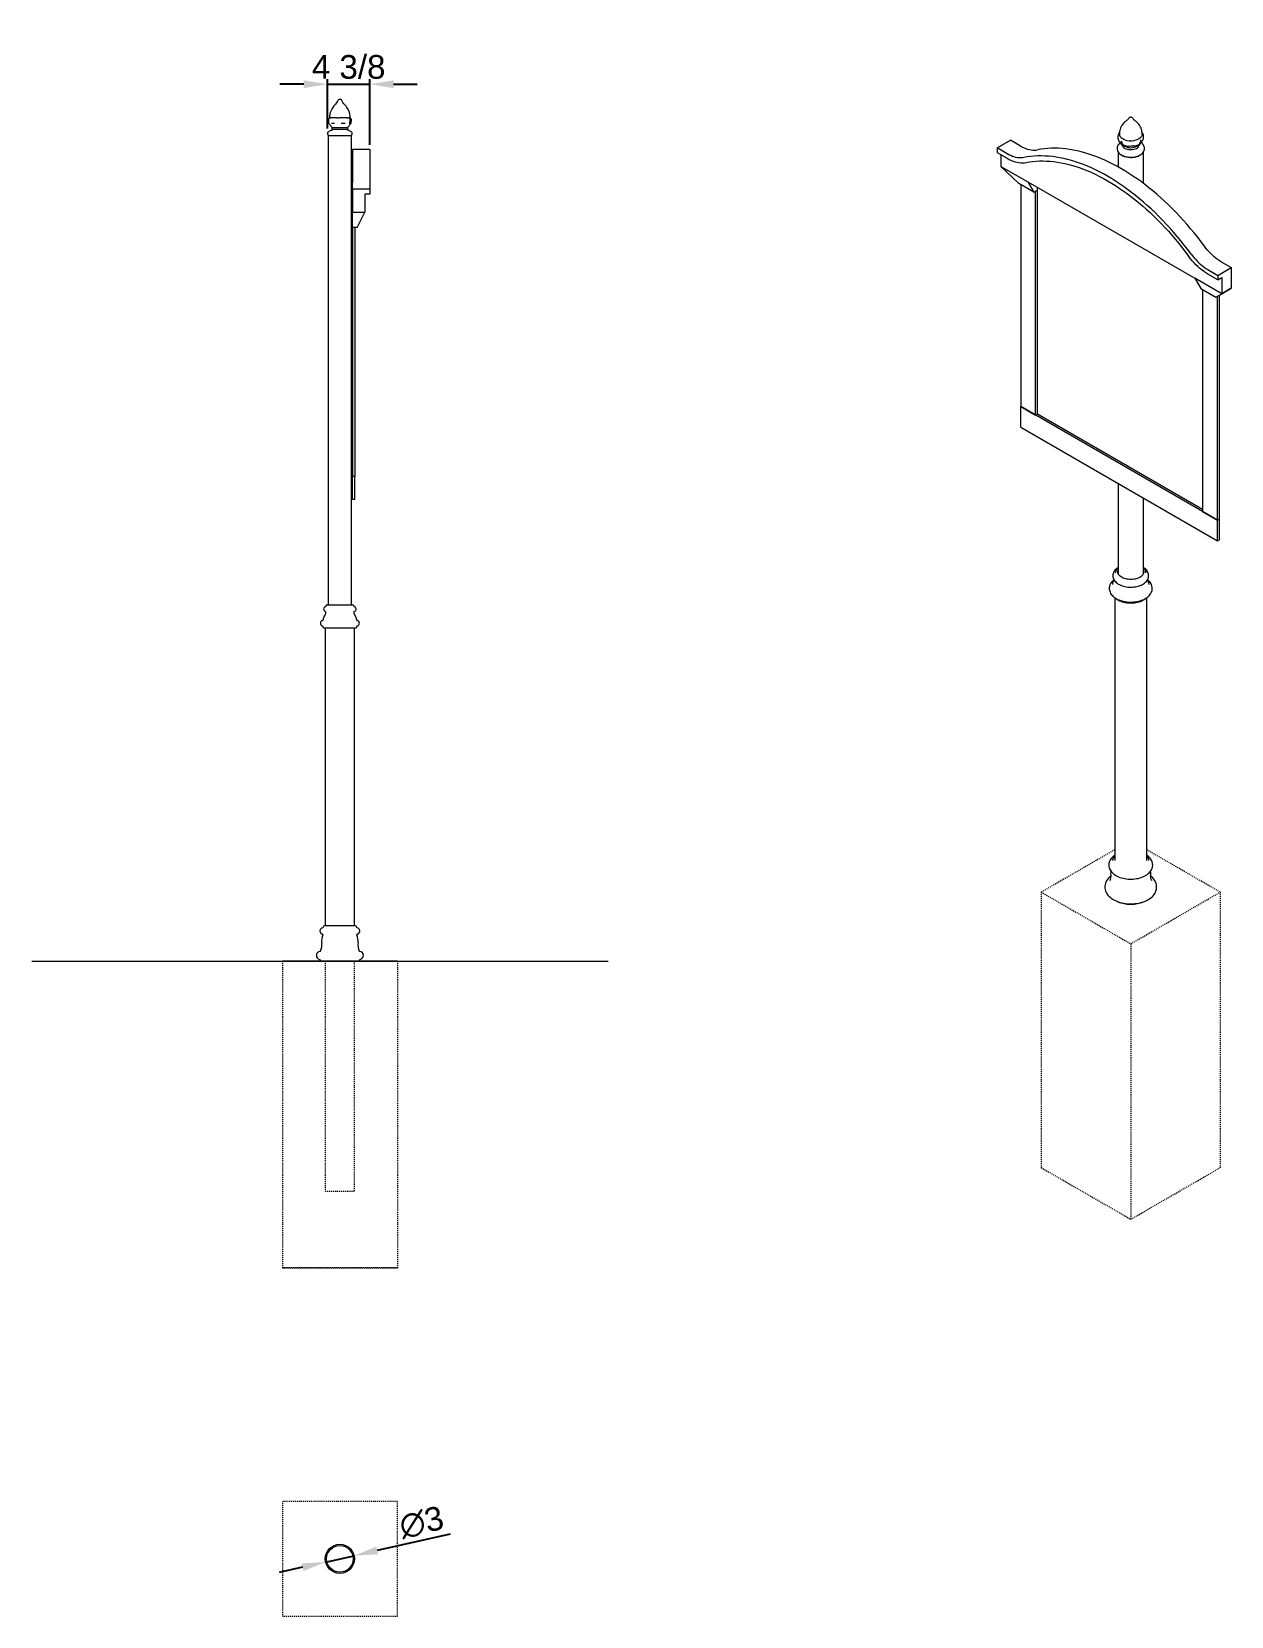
# Model space of a CAD drawing. Header units: inches. Extents: x -10 to 216, y -6 to 167.
# Drawn here: x 92.6 to 215.8, y 4.5 to 167.3 of the extents above; entities that cross this region are included whole.
import ezdxf

# ---------------------------------------------------------------- set-up
doc = ezdxf.new("R2010")
doc.units = ezdxf.units.IN
doc.linetypes.add('HIDDEN', pattern=[1.905, 1.27, -0.635])
for name, color, linetype, lineweight in [('ZANO_R', 7, 'Continuous', 0), ('ZANO_R_przerywana', 250, 'HIDDEN', 0), ('ZANO_W', 1, 'Continuous', 0)]:
    doc.layers.add(name, color=color, linetype=linetype, lineweight=lineweight)
doc.styles.get("Standard").update_dxf_attribs({"font": 'arial.ttf'})
doc.dimstyles.new('amerykanie', dxfattribs={"dimtxt": 50, "dimasz": 50, "dimexe": 0.5, "dimexo": 0.5, "dimgap": 1, "dimtad": 1, "dimdec": 0, "dimzin": 0, "dimlunit": 5, "dimtxsty": 'Standard', "dimcen": 0.09, "dimclrd": 1, "dimclre": 1, "dimclrt": 1, "dimazin": 0, "dimtfac": 1, "dimtdec": 0, "dimtmove": 0, "dimatfit": 3, "dimfxl": 1, "dimtzin": 0, "dimarcsym": 1})

# ---------------------------------------------------------------- blocks, each defined once
blk = doc.blocks.new('*D385')
at = {"layer": 'ZANO_W', "color": 1, "lineweight": -2}
for p, q in [((120.54, 161.94), (118.1, 161.94)), ((122.98, 157.39), (122.98, 162.44)), ((122.98, 161.94), (127.32, 161.94)), ((127.32, 155.72), (127.32, 162.44)), ((129.76, 161.94), (132.2, 161.94))]:
    blk.add_line(p, q, dxfattribs=at)
at = {"layer": 'ZANO_W', "color": 1}
for points in [[(120.54, 161.53), (120.54, 162.34), (122.98, 161.94)], [(129.76, 162.34), (129.76, 161.53), (127.32, 161.94)]]:
    blk.add_solid(points, dxfattribs=at)
at = {"layer": 'ZANO_W', "color": 1, "insert": (125.15, 163.7), "char_height": 2.438, "attachment_point": 5}
blk.add_mtext('4 3/8', dxfattribs=at)
blk = doc.blocks.new('*D386')
at = {"layer": 'ZANO_W', "color": 1, "lineweight": -2}
for p, q in [((135.59, 12.97), (128.09, 11.29)), ((122.79, 10.1), (125.71, 10.75)), ((120.41, 9.57), (118.03, 9.03))]:
    blk.add_line(p, q, dxfattribs=at)
at = {"layer": 'ZANO_W', "color": 1}
for points in [[(128, 11.68), (128.18, 10.89), (125.71, 10.75)], [(120.5, 9.17), (120.32, 9.96), (122.79, 10.1)]]:
    blk.add_solid(points, dxfattribs=at)
at = {"layer": 'ZANO_W', "color": 1, "insert": (132.64, 14.16), "char_height": 2.438, "attachment_point": 5, "rotation": 12.634}
blk.add_mtext('∅3', dxfattribs=at)

msp = doc.modelspace()

# ---------------------------------------------------------------- linework, layer by layer
at = {"layer": 'ZANO_R'}
for p, q in [((124.25921, 160.37257), (124.24516, 160.37257)), ((123.18933, 158.49631), (123.18933, 158.48674)), ((123.21557, 158.49631), (123.18933, 158.49631)), ((123.93718, 158.49631), (123.29047, 158.49631)), ((124.97379, 158.49631), (124.16322, 158.49631)), ((125.31505, 158.49631), (125.12494, 158.49631)), ((125.31505, 158.48674), (125.31505, 158.49631)), ((123.06508, 156.68052), (123.06508, 108.44827)), ((123.06508, 156.68052), (125.43929, 156.68052)), ((123.18866, 157.84787), (123.19718, 157.84485)), ((123.69507, 157.89455), (123.41248, 157.89455)), ((123.52184, 157.27002), (123.48381, 157.27002)), ((123.49044, 157.49325), (123.52814, 157.49325)), ((125.02057, 157.27002), (123.52184, 157.27002)), ((123.52814, 157.49325), (125.01393, 157.49325)), ((124.75751, 157.89455), (124.39662, 157.89455)), ((125.31463, 157.89455), (125.23633, 157.89455)), ((125.31318, 157.84295), (125.31679, 157.84607)), ((125.31577, 157.87074), (125.31548, 157.87674)), ((125.43929, 150.57766), (125.43929, 156.68052)), ((127.3233, 155.22371), (125.55151, 155.22371)), ((125.55151, 155.22371), (125.55151, 151.84417)), ((127.3233, 155.22371), (127.3233, 151.84417)), ((191.75198, 155.38466), (193.13081, 156.18064)), ((191.75198, 155.38466), (191.75198, 154.92469)), ((192.78943, 154.78575), (191.75198, 155.38466)), ((191.75198, 154.92469), (192.78943, 154.32578)), ((192.1503, 154.69474), (192.1503, 153.49165)), ((194.16826, 155.58174), (193.13081, 156.18064)), ((204.17253, 155.00998), (204.17253, 153.44753)), ((204.34659, 156.03728), (204.34943, 156.03571)), ((204.35652, 156.02756), (204.34755, 156.03822)), ((204.34885, 156.03971), (204.35313, 156.03517)), ((204.52521, 156.07247), (204.52851, 156.05829)), ((206.5069, 156.18286), (206.51245, 156.22824)), ((206.63343, 156.10555), (206.62537, 156.08828)), ((206.78547, 151.73879), (206.78547, 155.00302)), ((192.1503, 153.49165), (194.90797, 151.89968)), ((193.98875, 151.72257), (192.1503, 153.49165)), ((125.55151, 151.16827), (125.55151, 151.84417)), ((127.3233, 151.84417), (127.3233, 151.16827)), ((195.52078, 150.83815), (193.98875, 151.72257)), ((194.17259, 151.61644), (194.17259, 128.82993)), ((194.90797, 151.89968), (212.06675, 141.99413)), ((194.90797, 151.89968), (195.52078, 150.83815)), ((125.55151, 150.57766), (125.43339, 150.57766)), ((125.43339, 119.47278), (125.43339, 150.57766)), ((127.3233, 151.16827), (125.55151, 151.16827)), ((125.55151, 151.16827), (125.55151, 148.80587)), ((127.3233, 150.65641), (126.81145, 150.65641)), ((126.81145, 150.65641), (126.81145, 148.80587)), ((127.3233, 151.16827), (127.3233, 150.65641)), ((195.52078, 150.83815), (195.88847, 151.05041)), ((195.70462, 150.94428), (195.88847, 151.05041)), ((195.70462, 127.94551), (195.70462, 150.94428)), ((195.88847, 151.05041), (195.88847, 151.33366)), ((195.88847, 128.05164), (195.88847, 151.05041)), ((125.55151, 148.80587), (126.81145, 148.80587)), ((125.55151, 147.23094), (125.55151, 148.80587)), ((126.02398, 147.23094), (126.81145, 148.80587)), ((125.55151, 147.23094), (125.55151, 121.63832)), ((125.78774, 147.23094), (125.55151, 147.23094)), ((126.02398, 147.23094), (125.55151, 147.23094)), ((125.78774, 147.23094), (125.78774, 121.63832)), ((214.76746, 143.69007), (215.80491, 143.09116)), ((214.82441, 140.40217), (212.06675, 141.99413)), ((212.06675, 141.99413), (212.67956, 140.93259)), ((213.38863, 142.89409), (214.42608, 142.29518)), ((214.42608, 141.83521), (213.38863, 142.43411)), ((214.42608, 142.29518), (215.80491, 143.09116)), ((214.42608, 142.29518), (214.42608, 141.83521)), ((214.42608, 141.83521), (214.82441, 142.06516)), ((214.82441, 142.06516), (214.82441, 140.40217)), ((215.80491, 143.09116), (215.80491, 140.9682)), ((212.67956, 140.93259), (214.21159, 140.04817)), ((212.86341, 140.82646), (212.86341, 118.03995)), ((214.21159, 140.04817), (214.82441, 140.40217)), ((214.21159, 140.04817), (214.57928, 140.26043)), ((214.39544, 140.1543), (214.57928, 140.26043)), ((214.39544, 117.15553), (214.39544, 140.1543)), ((214.57928, 140.26043), (215.80491, 140.9682)), ((214.57928, 117.26166), (214.57928, 140.26043)), ((215.80491, 140.9682), (214.82441, 140.40217)), ((194.17259, 128.82993), (195.70462, 127.94551)), ((194.17259, 126.70696), (194.17259, 128.82993)), ((214.39544, 117.15553), (194.17259, 128.82993)), ((195.70462, 127.94551), (195.88847, 128.05164)), ((212.8634, 118.25221), (195.88847, 128.05164)), ((194.17259, 126.70696), (214.39544, 115.03256)), ((125.78774, 121.63832), (125.55151, 121.63832)), ((125.55151, 119.27592), (125.55151, 121.63832)), ((125.78774, 119.27592), (125.78774, 121.63832)), ((204.17253, 120.93413), (204.17253, 111.65775)), ((125.55151, 119.47278), (125.43339, 119.47278)), ((125.43929, 108.44827), (125.43929, 119.47278)), ((125.78774, 119.27592), (125.55151, 119.27592)), ((206.78547, 111.65775), (206.78547, 119.4257)), ((212.86341, 118.03995), (214.39544, 117.15553)), ((214.39544, 117.15553), (214.57928, 117.26166)), ((214.57928, 115.13869), (214.57928, 117.26166)), ((214.39544, 115.03256), (214.39544, 117.15553)), ((214.39544, 115.03256), (214.57928, 115.13869)), ((203.92107, 111.77094), (203.92044, 111.74164)), ((207.03756, 111.74164), (207.03693, 111.77094)), ((207.03693, 111.77094), (207.03705, 111.76202)), ((203.8302, 109.18784), (203.8302, 82.17864)), ((207.1278, 82.17864), (207.1278, 109.18698)), ((207.37254, 110.54231), (207.37447, 110.53066)), ((122.83649, 108.3709), (122.83592, 108.3383)), ((122.91523, 108.44827), (125.58915, 108.44827)), ((125.66845, 108.3383), (125.66788, 108.3709)), ((122.51751, 106.21503), (122.51839, 106.16461)), ((122.59712, 106.08724), (125.90725, 106.08724)), ((122.75403, 106.08724), (122.75403, 75.45347)), ((125.75034, 75.45347), (125.75034, 106.08724)), ((125.98599, 106.16461), (125.98687, 106.21503)), ((203.61685, 82.21409), (203.61048, 82.17343)), ((203.61685, 82.21409), (203.61967, 82.23066)), ((207.34752, 82.17343), (207.34115, 82.21409)), ((207.34752, 82.17343), (207.34888, 82.1643)), ((122.55327, 75.38468), (122.54745, 75.33907)), ((125.87299, 75.45347), (122.63138, 75.45347)), ((125.95692, 75.33907), (125.95111, 75.38468)), ((92.60124, 71.83113), (151.81903, 71.83113)), ((118.3462, 71.83113), (130.15818, 71.83113)), ((130.15818, 71.83113), (118.3462, 71.83113)), ((122.24228, 71.9382), (122.2428, 71.9085)), ((125.75034, 71.83113), (122.75578, 71.83113)), ((126.26157, 71.9085), (126.26209, 71.9382))]:
    msp.add_line(p, q, dxfattribs=at)
at = {"layer": 'ZANO_R', "flags": 128}
for points in [[(124.24516, 160.37257), (124.20906, 160.36943), (124.16911, 160.3582), (124.10065, 160.31713), (124.0467, 160.26045), (124.00498, 160.19665), (123.91246, 160.01853), (123.78381, 159.86561), (123.64833, 159.71123), (123.52213, 159.54521), (123.38027, 159.30538), (123.27108, 159.04778), (123.22107, 158.86807), (123.19281, 158.68344), (123.18938, 158.49526)], [(125.31499, 158.49526), (125.31157, 158.68344), (125.28331, 158.86807), (125.23329, 159.04778), (125.1241, 159.30538), (124.98225, 159.54521), (124.88263, 159.67915), (124.77463, 159.80455), (124.66661, 159.92715), (124.57258, 160.05005), (124.4994, 160.19665), (124.45768, 160.26045), (124.40373, 160.31713), (124.33526, 160.3582), (124.29531, 160.36943), (124.25921, 160.37257)], [(123.17669, 158.45296), (123.12835, 158.41805), (123.09099, 158.35877), (123.07472, 158.30433), (123.06982, 158.26016), (123.07375, 158.18457), (123.08193, 158.11484), (123.08329, 158.09231), (123.08349, 158.08909), (123.08365, 158.08697), (123.08392, 158.08557), (123.08398, 158.08503), (123.08406, 158.08425), (123.08413, 158.08324), (123.0842, 158.08199), (123.08435, 158.07875), (123.0845, 158.07451), (123.08487, 158.06278), (123.08555, 158.04637), (123.09021, 157.99895), (123.10789, 157.93834), (123.12698, 157.90605), (123.15454, 157.87542), (123.19676, 157.84428)], [(123.17507, 158.45523), (123.17194, 158.45411), (123.17255, 158.45438)], [(123.21557, 158.49631), (123.23444, 158.49702), (123.28722, 158.49632), (123.29047, 158.49631)], [(123.93718, 158.49631), (124.00877, 158.49702), (124.15557, 158.49632), (124.16322, 158.49631)], [(124.97379, 158.49631), (125.02651, 158.49702), (125.12053, 158.49632), (125.12494, 158.49631)], [(125.20151, 157.868), (125.23123, 157.8942), (125.26342, 157.95979), (125.27548, 158.00032), (125.29013, 158.05392), (125.31419, 158.21743), (125.31197, 158.31213), (125.30229, 158.37363), (125.29045, 158.41171), (125.27872, 158.43347), (125.25822, 158.45536)], [(125.26333, 158.44886), (125.25972, 158.45356), (125.24919, 158.45469)], [(125.31475, 157.89608), (125.30736, 158.00163), (125.30153, 158.06692), (125.2985, 158.11081)], [(125.3106, 157.84421), (125.33424, 157.86019), (125.37785, 157.90364), (125.40213, 157.94995), (125.41312, 157.99172), (125.41956, 158.05376), (125.42176, 158.10184), (125.43286, 158.20404), (125.42955, 158.30478), (125.39827, 158.38803), (125.36258, 158.43153), (125.32847, 158.45379)], [(125.32938, 158.4552), (125.33243, 158.45411), (125.33183, 158.45438)], [(206.64795, 156.78014), (206.64778, 156.9554), (206.63127, 157.09781), (206.60864, 157.20745), (206.58721, 157.28554), (206.56465, 157.35423), (206.53269, 157.43713), (206.48582, 157.53954), (206.42208, 157.65588), (206.36507, 157.74507), (206.30322, 157.83045), (206.2201, 157.93084), (206.13375, 158.02061), (206.07777, 158.07188), (206.02702, 158.11403), (205.96941, 158.15772), (205.90791, 158.20206), (205.86059, 158.23637), (205.82809, 158.25936), (205.80966, 158.274), (205.78256, 158.30565), (205.7469, 158.36301), (205.69923, 158.42971), (205.64469, 158.48061), (205.58493, 158.51559), (205.51116, 158.53611), (205.47323, 158.53805), (205.43538, 158.53406), (205.35219, 158.5039), (205.28439, 158.45542), (205.23858, 158.40545), (205.20595, 158.35901), (205.18207, 158.32028), (205.15625, 158.28196), (205.11591, 158.24892), (205.04149, 158.19585), (204.99492, 158.16239), (204.93976, 158.12088), (204.83451, 158.03039), (204.74911, 157.94329), (204.63638, 157.8061), (204.53003, 157.64595), (204.43891, 157.46881), (204.3843, 157.32795), (204.34493, 157.18894), (204.32479, 157.08592), (204.30986, 156.94979), (204.31006, 156.78004)], [(123.4831, 157.27734), (123.47824, 157.24457), (123.44058, 157.22058), (123.38165, 157.19675), (123.32037, 157.17544), (123.25728, 157.15322), (123.19416, 157.12754), (123.13164, 157.09603), (123.07788, 157.06134), (123.02847, 157.01605), (122.99173, 156.95631), (122.97663, 156.88682), (122.98349, 156.81567), (123.01252, 156.74919), (123.0363, 156.72045), (123.06709, 156.69743), (123.10473, 156.6832), (123.13413, 156.68009)], [(123.18784, 157.84589), (123.1892, 157.84512), (123.19091, 157.84326)], [(123.19134, 157.84692), (123.19227, 157.81806), (123.21859, 157.75017), (123.25941, 157.69401), (123.3067, 157.64659), (123.35428, 157.60473), (123.40142, 157.56482), (123.4502, 157.52522), (123.49146, 157.49211)], [(123.491, 157.49248), (123.47988, 157.48704), (123.45553, 157.46141), (123.44291, 157.43546), (123.43602, 157.4124), (123.43136, 157.38815), (123.43091, 157.35421), (123.43877, 157.32026), (123.44734, 157.302), (123.46354, 157.28266), (123.48217, 157.2711)], [(125.01291, 157.49211), (125.07074, 157.53846), (125.13445, 157.59132), (125.19768, 157.64659), (125.24496, 157.69401), (125.28579, 157.75017), (125.31211, 157.81806), (125.31401, 157.87678)], [(125.01401, 157.26672), (125.0216, 157.27052), (125.04083, 157.28266), (125.05703, 157.302), (125.06561, 157.32026), (125.07347, 157.35421), (125.07302, 157.38815), (125.06928, 157.40858), (125.06417, 157.42742), (125.05617, 157.44818), (125.0424, 157.47036), (125.01933, 157.49033), (125.0138, 157.49281)], [(125.37025, 156.68009), (125.39965, 156.6832), (125.43728, 156.69743), (125.46808, 156.72045), (125.49186, 156.74919), (125.52088, 156.81567), (125.52774, 156.88682), (125.51265, 156.95631), (125.4759, 157.01605), (125.42649, 157.06134), (125.37273, 157.09603), (125.31022, 157.12754), (125.2471, 157.15322), (125.184, 157.17544), (125.12272, 157.19675), (125.06379, 157.22058), (125.02613, 157.24457), (125.02128, 157.27734)], [(204.30987, 156.94024), (204.29815, 156.92586), (204.26122, 156.87771), (204.23362, 156.83699), (204.20395, 156.78228), (204.18212, 156.72317), (204.17058, 156.66925), (204.16411, 156.58983), (204.16377, 156.53024), (204.16405, 156.46037), (204.16897, 156.36945), (204.18582, 156.27604), (204.2128, 156.19044), (204.23291, 156.14795), (204.26294, 156.10347), (204.30745, 156.06139), (204.3532, 156.0353)], [(204.85498, 156.2338), (204.75586, 156.27418), (204.66451, 156.32028), (204.58193, 156.37158), (204.509, 156.42755), (204.44651, 156.48758), (204.39512, 156.55103), (204.35539, 156.6172), (204.32774, 156.6854)], [(206.64784, 156.77856), (206.63682, 156.70881), (206.61334, 156.6401), (206.57766, 156.57316), (206.53016, 156.50871), (206.47136, 156.44745), (206.40188, 156.39004), (206.32247, 156.33709), (206.23399, 156.28917)], [(206.63538, 156.10657), (206.68849, 156.14157), (206.74039, 156.20977), (206.7693, 156.28345), (206.78749, 156.37207), (206.79467, 156.46599), (206.79429, 156.54253), (206.79354, 156.57359), (206.79165, 156.60632), (206.78241, 156.69425), (206.75701, 156.79762), (206.71736, 156.87776), (206.66422, 156.95032), (206.64611, 156.96981)], [(206.64784, 156.77856), (206.64823, 156.82635), (206.6479, 156.82819)], [(194.50603, 154.40218), (194.35215, 154.37839), (194.19275, 154.36854), (194.02839, 154.37268), (193.85964, 154.39077), (193.68712, 154.42278), (193.51142, 154.46859), (193.33317, 154.52802), (193.15299, 154.60087), (192.97153, 154.68688), (192.78943, 154.78575)], [(194.16826, 155.58174), (194.35036, 155.48286), (194.53182, 155.39685), (194.712, 155.324), (194.89025, 155.26457), (195.06595, 155.21876), (195.23847, 155.18676), (195.40722, 155.16866), (195.57158, 155.16452), (195.73098, 155.17437), (195.88486, 155.19817)], [(213.05086, 145.28845), (212.70474, 145.75078), (212.3526, 146.20568), (211.9947, 146.65284), (211.6313, 147.09191), (211.26267, 147.52257), (210.88908, 147.94452), (210.51079, 148.35744), (210.12809, 148.76103), (209.74125, 149.15499), (209.35056, 149.53905), (208.95631, 149.91292), (208.55877, 150.27631), (208.15825, 150.62898), (207.75503, 150.97065), (207.3494, 151.30109), (206.94167, 151.62006), (206.53214, 151.92731), (206.1211, 152.22262), (205.70884, 152.50578), (205.29569, 152.77658), (204.88192, 153.03483), (204.46786, 153.28032), (204.05379, 153.5129), (203.64003, 153.73237), (203.22687, 153.9386), (202.81462, 154.13141), (202.40358, 154.31068), (201.99404, 154.47627), (201.58631, 154.62806), (201.18069, 154.76594), (200.77747, 154.88981), (200.37694, 154.99958), (199.97941, 155.09517), (199.58515, 155.1765), (199.19446, 155.24353), (198.80762, 155.29619), (198.42492, 155.33446), (198.04664, 155.3583), (197.67304, 155.3677), (197.30441, 155.36265), (196.94101, 155.34315), (196.58312, 155.30921), (196.23098, 155.26088), (195.88486, 155.19817)], [(204.39532, 155.93471), (204.31215, 155.86432), (204.24099, 155.78762), (204.19317, 155.72349), (204.16213, 155.67302), (204.13775, 155.62561), (204.11803, 155.57915), (204.08516, 155.46171), (204.0748, 155.35153), (204.08357, 155.24086), (204.13162, 155.08042), (204.21447, 154.93777), (204.28216, 154.85687), (204.36477, 154.77937), (204.47933, 154.69552), (204.59027, 154.63173), (204.72233, 154.57173), (204.85124, 154.52614), (204.96764, 154.49406), (205.09818, 154.46699), (205.22985, 154.44829), (205.39449, 154.43616), (205.5866, 154.43713), (205.76356, 154.45252), (205.91432, 154.47721), (206.01981, 154.50141), (206.14251, 154.53762), (206.27956, 154.59), (206.40798, 154.65328), (206.54345, 154.74028), (206.64328, 154.82422), (206.71704, 154.90372), (206.776, 154.98553), (206.82134, 155.06919), (206.85623, 155.1619), (206.87539, 155.24681), (206.88317, 155.3391), (206.87818, 155.42706), (206.8619, 155.51102), (206.83236, 155.59826), (206.78695, 155.6885), (206.72782, 155.77425), (206.669, 155.84131), (206.59726, 155.90828), (206.56358, 155.93392)], [(204.34435, 156.04035), (204.35444, 156.01136), (204.38298, 155.95344), (204.43918, 155.86817), (204.51099, 155.78701), (204.57333, 155.73092), (204.65231, 155.67223), (204.74758, 155.61429), (204.78127, 155.59663), (204.80952, 155.58292), (204.83209, 155.57271), (204.84924, 155.5657), (204.87, 155.56045), (204.87606, 155.56186), (204.87878, 155.5635), (204.87904, 155.5639)], [(204.40162, 154.74658), (204.46072, 154.70068), (204.55518, 154.63989)], [(204.52879, 156.05835), (204.53903, 156.01742), (204.57137, 155.93013), (204.60287, 155.86194), (204.62994, 155.80742), (204.65863, 155.75827), (204.68214, 155.72839), (204.71565, 155.69905), (204.75277, 155.67773), (204.80927, 155.66034), (204.86634, 155.6467), (204.94004, 155.62216), (205.01029, 155.59549), (205.0777, 155.57592), (205.15858, 155.56684), (205.16819, 155.56838)], [(204.55518, 154.63989), (204.66048, 154.58536), (204.77538, 154.53772), (204.89852, 154.49752), (205.02847, 154.46525), (205.1637, 154.44128), (205.30263, 154.42589), (205.44362, 154.41927), (205.58503, 154.42148), (205.7252, 154.4325), (205.86248, 154.45221), (205.99526, 154.48037), (206.122, 154.51666), (206.24119, 154.56064), (206.35145, 154.6118), (206.45148, 154.66955), (206.5401, 154.7332), (206.56235, 154.75166)], [(204.58252, 155.72409), (204.58366, 155.70529), (204.61164, 155.62062), (204.64862, 155.55355), (204.68393, 155.50651), (204.74805, 155.44208), (204.84091, 155.3745), (204.96788, 155.30985), (205.11818, 155.25919), (205.28265, 155.22673), (205.45534, 155.21384), (205.62982, 155.22128), (205.79398, 155.24788), (205.93969, 155.29013), (206.0642, 155.34444), (206.16541, 155.40672), (206.23998, 155.46966), (206.27687, 155.50977), (206.31195, 155.55745), (206.35054, 155.63026), (206.37341, 155.70109), (206.37675, 155.72613)], [(205.14502, 155.56837), (205.24818, 155.58274), (205.30784, 155.61021)], [(205.77556, 155.62482), (205.83755, 155.59993), (205.935, 155.59219)], [(205.89483, 155.59114), (205.93065, 155.59131), (205.98871, 155.60308), (206.04055, 155.62208), (206.08325, 155.64111), (206.14845, 155.66884), (206.2001, 155.68482), (206.24906, 155.69996), (206.29715, 155.72053), (206.3545, 155.76097), (206.38215, 155.79351), (206.40397, 155.83147), (206.42252, 155.87364), (206.43472, 155.90398), (206.44905, 155.93964), (206.47324, 156.00422), (206.49818, 156.10265), (206.50783, 156.18274)], [(206.09128, 155.57116), (206.09277, 155.57176), (206.10614, 155.57707), (206.12931, 155.58672), (206.16882, 155.6044), (206.23484, 155.63731), (206.30458, 155.67655), (206.3675, 155.71856), (206.42043, 155.76185), (206.48109, 155.82274), (206.52857, 155.88118), (206.56201, 155.9311), (206.5881, 155.97815), (206.61123, 156.02998), (206.62927, 156.0834), (206.63419, 156.10566)], [(206.63346, 156.10009), (206.64085, 156.10673), (206.64154, 156.107)], [(206.63589, 156.1059), (206.6403, 156.1065), (206.64091, 156.10765)], [(192.78943, 154.32578), (192.99521, 154.21406), (193.20026, 154.11686), (193.40385, 154.03453), (193.60528, 153.96738), (193.80382, 153.91563), (193.99877, 153.87945), (194.18945, 153.859), (194.37518, 153.85432), (194.55531, 153.86546), (194.72919, 153.89234)], [(211.67203, 144.49246), (211.32591, 144.9548), (210.97377, 145.4097), (210.61587, 145.85686), (210.25247, 146.29593), (209.88384, 146.72659), (209.51025, 147.14854), (209.13196, 147.56146), (208.74926, 147.96505), (208.36242, 148.35901), (207.97173, 148.74306), (207.57748, 149.11693), (207.17994, 149.48033), (206.77942, 149.833), (206.3762, 150.17467), (205.97057, 150.50511), (205.56284, 150.82408), (205.15331, 151.13133), (204.74226, 151.42664), (204.33001, 151.7098), (203.91686, 151.9806), (203.50309, 152.23884), (203.08903, 152.48434), (202.67496, 152.71691), (202.2612, 152.93639), (201.84804, 153.14261), (201.43579, 153.33543), (201.02475, 153.5147), (200.61521, 153.68029), (200.20748, 153.83207), (199.80186, 153.96996), (199.39864, 154.09383), (198.99811, 154.2036), (198.60058, 154.29919), (198.20632, 154.38052), (197.81563, 154.44755), (197.42879, 154.50021), (197.04609, 154.53848), (196.66781, 154.56232), (196.29421, 154.57172), (195.92558, 154.56667), (195.56218, 154.54717), (195.20429, 154.51323), (194.85215, 154.4649), (194.50603, 154.40218)], [(194.72919, 153.89234), (195.06631, 153.95343), (195.40929, 154.00051), (195.75788, 154.03356), (196.11183, 154.05255), (196.47088, 154.05747), (196.83476, 154.04832), (197.20321, 154.0251), (197.57596, 153.98783), (197.95274, 153.93653), (198.33327, 153.87125), (198.71728, 153.79202), (199.10448, 153.69892), (199.49459, 153.592), (199.88733, 153.47135), (200.2824, 153.33706), (200.67953, 153.18921), (201.07842, 153.02793), (201.47877, 152.85332), (201.88031, 152.66552), (202.28272, 152.46466), (202.68573, 152.25089), (203.08903, 152.02436), (203.49233, 151.78525), (203.89533, 151.53372), (204.29775, 151.26996), (204.69928, 150.99416), (205.09964, 150.70653), (205.49852, 150.40727), (205.89565, 150.0966), (206.29073, 149.77475), (206.68347, 149.44195), (207.07358, 149.09846), (207.46078, 148.74451), (207.84478, 148.38037), (208.22532, 148.0063), (208.60209, 147.62257), (208.97485, 147.22948), (209.3433, 146.8273), (209.70718, 146.41631), (210.06622, 145.99685), (210.42017, 145.5692), (210.76877, 145.13367), (211.11175, 144.69059), (211.44887, 144.24027)], [(214.76746, 143.69007), (214.58535, 143.80145), (214.40389, 143.92495), (214.22372, 144.06012), (214.04547, 144.2065), (213.86977, 144.36355), (213.69724, 144.53074), (213.5285, 144.70746), (213.36413, 144.89309), (213.20473, 145.08699), (213.05086, 145.28845)], [(213.38863, 142.43411), (213.18285, 142.55998), (212.9778, 142.69952), (212.7742, 142.85227), (212.57278, 143.01767), (212.37424, 143.19515), (212.17928, 143.38407), (211.9886, 143.58377), (211.80287, 143.79353), (211.62275, 144.01263), (211.44887, 144.24027)], [(211.67203, 144.49246), (211.8259, 144.29101), (211.9853, 144.09711), (212.14967, 143.91148), (212.31841, 143.73476), (212.49094, 143.56757), (212.66664, 143.41051), (212.84489, 143.26414), (213.02506, 143.12897), (213.20652, 143.00547), (213.38863, 142.89409)], [(203.75737, 111.02085), (203.65987, 110.93882), (203.56286, 110.8409), (203.47876, 110.73749), (203.40844, 110.62963), (203.35247, 110.51852), (203.31109, 110.40533), (203.28423, 110.29114), (203.27163, 110.17685), (203.27296, 110.06321), (203.2879, 109.95084), (203.3161, 109.84044), (203.35735, 109.73239), (203.41153, 109.62703), (203.47857, 109.52476), (203.5584, 109.42607), (203.65079, 109.3316), (203.75527, 109.24207), (203.87112, 109.15823), (203.99741, 109.08076), (204.13309, 109.01021), (204.277, 108.94705), (204.42808, 108.89155), (204.58532, 108.84392), (204.74773, 108.80432), (204.91434, 108.77286), (205.08416, 108.74964), (205.25621, 108.73473), (205.42953, 108.72816), (205.60311, 108.72996), (205.77598, 108.74012), (205.94713, 108.7586), (206.11561, 108.78535), (206.28045, 108.8203), (206.44073, 108.86335), (206.59553, 108.9144), (206.74395, 108.97334), (206.88506, 109.04004), (207.01796, 109.11437), (207.14165, 109.19614), (207.25506, 109.28498), (207.35705, 109.38041), (207.44654, 109.4817), (207.52257, 109.58788), (207.58444, 109.69781), (207.63178, 109.81029), (207.66454, 109.92419), (207.68293, 110.03853), (207.68724, 110.15252), (207.67782, 110.26549), (207.655, 110.37674), (207.61906, 110.48579), (207.57015, 110.59229), (207.50836, 110.69588), (207.43373, 110.7961), (207.34643, 110.89237), (207.24681, 110.98401), (207.19939, 111.02076)], [(204.17253, 112.27833), (204.06867, 112.20626), (203.96805, 112.12183), (203.87937, 112.03087), (203.80385, 111.93433), (203.74243, 111.83348), (203.69565, 111.7297), (203.66361, 111.62433), (203.64609, 111.5185), (203.6427, 111.41316), (203.65303, 111.30902), (203.67667, 111.2069), (203.71327, 111.10727), (203.76266, 111.01047), (203.82477, 110.91689), (203.89954, 110.82701), (203.98675, 110.74149), (204.0859, 110.66112), (204.19616, 110.58671), (204.31642, 110.519), (204.44547, 110.45857), (204.582, 110.40583), (204.72485, 110.36105), (204.87292, 110.32438), (205.02514, 110.29594), (205.18043, 110.27583), (205.33773, 110.2641), (205.49598, 110.26079), (205.6541, 110.2659), (205.81102, 110.27943), (205.96566, 110.30132), (206.11701, 110.3315), (206.26404, 110.36991), (206.40576, 110.41644), (206.54118, 110.47102), (206.6693, 110.53354), (206.78909, 110.60387), (206.8994, 110.6818), (206.99894, 110.76688), (207.08641, 110.85842), (207.16063, 110.95543), (207.22067, 111.05662), (207.26604, 111.1606), (207.29668, 111.26607), (207.31284, 111.37188), (207.3149, 111.47715), (207.30328, 111.58113), (207.27839, 111.68303), (207.24057, 111.78241), (207.18996, 111.87891), (207.12664, 111.97216), (207.05067, 112.06166), (206.96229, 112.14672), (206.86204, 112.22656), (206.78547, 112.27735)], [(206.78547, 112.00098), (206.80453, 111.94222), (206.8178, 111.86025), (206.8159, 111.77792), (206.79886, 111.69618), (206.76686, 111.61594), (206.72026, 111.53813), (206.65961, 111.46361), (206.58557, 111.39324), (206.499, 111.32781), (206.40087, 111.26806), (206.2923, 111.21467), (206.17451, 111.16825), (206.04884, 111.12932), (205.91672, 111.09832), (205.77963, 111.0756), (205.63914, 111.06142), (205.49684, 111.05594), (205.35433, 111.05923), (205.21323, 111.07124), (205.07515, 111.09185), (204.94164, 111.12081), (204.81422, 111.15779), (204.69433, 111.20239), (204.58334, 111.25409), (204.48249, 111.31231), (204.39293, 111.37639), (204.31568, 111.4456), (204.25161, 111.51916), (204.20144, 111.59623), (204.16575, 111.67594), (204.14494, 111.75739), (204.13925, 111.83966), (204.14874, 111.92181), (204.17253, 112.00098)], [(203.88683, 109.1486), (203.90888, 109.12771), (204.00695, 109.05051), (204.11574, 108.97869), (204.14768, 108.9598), (204.21063, 108.92508), (204.33651, 108.86428), (204.47049, 108.81018), (204.61158, 108.7631), (204.75877, 108.72335), (204.911, 108.69114), (205.06722, 108.66668), (205.22631, 108.6501), (205.38716, 108.64151), (205.54865, 108.64095), (205.70965, 108.64844), (205.86902, 108.66392), (206.02565, 108.6873), (206.17846, 108.71844), (206.32637, 108.75715), (206.46834, 108.80322), (206.60338, 108.85637), (206.73053, 108.91631), (206.84887, 108.98271), (206.95751, 109.05518), (207.05558, 109.13332), (207.07534, 109.1523)], [(203.8302, 82.72279), (203.74204, 82.66008), (203.63047, 82.56578), (203.53088, 82.46487), (203.44439, 82.35826), (203.37188, 82.24707), (203.3139, 82.13254), (203.27062, 82.01588), (203.24196, 81.89815), (203.22762, 81.78027), (203.22727, 81.66302), (203.24055, 81.54702), (203.26713, 81.43306), (203.30672, 81.32153), (203.35916, 81.2128), (203.4244, 81.1072), (203.50239, 81.00518), (203.59299, 80.90729), (203.69589, 80.81422), (203.81048, 80.72672), (203.93588, 80.64552), (204.07105, 80.57127), (204.21483, 80.50446), (204.36603, 80.44545), (204.52361, 80.39446), (204.68656, 80.35164), (204.85391, 80.31708), (205.0247, 80.29087), (205.19796, 80.27307), (205.37274, 80.26371), (205.5481, 80.26281), (205.72307, 80.27038), (205.89669, 80.28639), (206.06799, 80.3108), (206.23607, 80.34357), (206.40002, 80.38463), (206.55892, 80.43392), (206.71189, 80.49137), (206.85803, 80.5569), (206.9964, 80.63042), (207.126, 80.71181), (207.24572, 80.80078), (207.35433, 80.89685), (207.45065, 80.99932), (207.53362, 81.10722), (207.60243, 81.21939), (207.65663, 81.33458), (207.69613, 81.45161), (207.72109, 81.56946), (207.73179, 81.68725), (207.72861, 81.80423), (207.71187, 81.91975), (207.68194, 82.03313), (207.63903, 82.14397), (207.5833, 82.25193), (207.51478, 82.35665), (207.43353, 82.45767), (207.33973, 82.55439), (207.23375, 82.64611), (207.1278, 82.72364)], [(207.33889, 82.22755), (207.33895, 82.22721), (207.34115, 82.21409)], [(203.43135, 80.57263), (203.39487, 80.54527), (203.27607, 80.44067), (203.16953, 80.32958), (203.07625, 80.21292), (202.99699, 80.09173), (202.93223, 79.96714), (202.88215, 79.84024), (202.84666, 79.71201), (202.82555, 79.58332), (202.81852, 79.45489), (202.82529, 79.32737), (202.84554, 79.20143), (202.87899, 79.07762), (202.92543, 78.95633), (202.98476, 78.83789), (203.05692, 78.72265), (203.14188, 78.61104), (203.23953, 78.50359), (203.34956, 78.40092), (203.47145, 78.30375), (203.60445, 78.21278), (203.74759, 78.12862), (203.89985, 78.05179), (204.06009, 77.98269), (204.22728, 77.92156), (204.40048, 77.86857), (204.57877, 77.82382), (204.76126, 77.78741), (204.94706, 77.75939), (205.13531, 77.73981), (205.32512, 77.7287), (205.51563, 77.72609), (205.70597, 77.73197), (205.89524, 77.74633), (206.08258, 77.76914), (206.26713, 77.80037), (206.44805, 77.83997), (206.62451, 77.88789), (206.79569, 77.94408), (206.96076, 78.00848), (207.11888, 78.08102), (207.26918, 78.16164), (207.41071, 78.25019), (207.5424, 78.34642), (207.66312, 78.44988), (207.77176, 78.55995), (207.86729, 78.67576), (207.94891, 78.79628), (208.01608, 78.92039), (208.06859, 79.04698), (208.10648, 79.17505), (208.12995, 79.30372), (208.13928, 79.43224), (208.13477, 79.55995), (208.11672, 79.68621), (208.08544, 79.81039), (208.04113, 79.93212), (207.98393, 80.05106), (207.91388, 80.16685), (207.83103, 80.27909), (207.73546, 80.38727), (207.62745, 80.49078), (207.52606, 80.5737)], [(204.08134, 77.97492), (204.16977, 77.93334), (204.31443, 77.87578), (204.4662, 77.82521), (204.62412, 77.78191), (204.78724, 77.74609), (204.95454, 77.71796), (205.12502, 77.69766), (205.29764, 77.68529), (205.47136, 77.68093), (205.64511, 77.68459), (205.81786, 77.69625), (205.98854, 77.71585), (206.15613, 77.7433), (206.31961, 77.77843), (206.478, 77.82107), (206.63033, 77.87099), (206.77567, 77.92794), (206.88931, 77.9806)]]:
    msp.add_lwpolyline(points, dxfattribs=at)
at = {"layer": 'ZANO_R'}
for radius in [1.49815, 1.49815, 1.37216]:
    msp.add_circle((124.25219, 10.42647), radius, dxfattribs=at)
for centre, radius, start, end in [((123.15597, 158.48375), 0.03292, 299.40155, 5.1915149), ((125.74526, 158.36968), 0.44655, 165.3270914, 178.1154068), ((125.35287, 158.48598), 0.03755, 178.7659542, 236.4713797), ((123.35551, 157.86901), 0.06058, 26.5491143, 54.8807335), ((123.41217, 157.89729), 0.00275, 205.9885145, 276.4121546), ((123.69563, 157.89883), 0.00431, 262.6176481, 320.4698331), ((123.67042, 157.91919), 0.03671, 320.997803, 359.0167688), ((124.52772, 158.00252), 0.17239, 209.1478092, 218.1287069), ((124.39588, 157.89976), 0.00526, 224.3527345, 278.1793802), ((124.7581, 157.899), 0.00449, 262.5171009, 319.4156951), ((124.84892, 157.83779), 0.10507, 129.7606091, 146.3006771), ((125.2364, 157.89637), 0.00182, 189.0317496, 267.9333635), ((125.30953, 157.89572), 0.00523, 347.1331874, 4.0089243), ((125.34593, 157.89384), 0.03126, 127.7604009, 175.8917173), ((204.70993, 156.80549), 0.40061, 176.2976249, 197.4433822), ((204.35544, 155.99643), 0.04452, 13.0013907, 56.5274722), ((204.40973, 156.00918), 0.01126, 194.0589864, 217.0238924), ((205.02608, 156.47865), 0.78604, 217.2928521, 239.6517842), ((204.63118, 155.80248), 0.00312, 223.8654473, 292.5360068), ((205.46259, 157.95366), 1.82404, 250.5420045, 257.9800282), ((205.47805, 156.68457), 1.26935, 241.9148833, 299.0484502), ((205.47735, 158.07943), 1.95017, 258.3255846, 286.2732879), ((205.29842, 155.57625), 0.03524, 34.0146315, 74.504374), ((205.33225, 155.60118), 0.00697, 228.45806, 272.8814969), ((205.47884, 157.59663), 2.00774, 265.8230546, 277.7574686), ((205.74959, 155.61465), 0.00739, 271.9432505, 313.764496), ((205.78556, 155.58959), 0.03662, 105.8513843, 147.4131839), ((205.5721, 157.67938), 1.53973, 287.0602366, 295.4595353), ((206.02598, 156.3849), 0.6541, 306.0440103, 331.334897), ((206.58727, 156.07778), 0.01429, 332.2802136, 349.9109918), ((206.64503, 156.06782), 0.04433, 126.2826481, 170.3142043), ((204.78782, 110.36538), 1.2137, 147.7499493, 171.5548719), ((204.58683, 111.7511), 0.66443, 128.5755162, 178.1272698), ((204.34188, 111.75872), 0.19938, 148.1464218, 170.1924119), ((206.34368, 111.73751), 0.69244, 1.9445042, 50.3552734), ((206.58826, 111.74674), 0.22953, 7.698886, 30.7683562), ((206.12749, 110.34617), 1.26033, 8.9535874, 32.0400177), ((122.83922, 108.01516), 0.25597, 104.1861274, 254.0971023), ((121.85359, 107.83818), 0.98433, 326.6193097, 350.7915408), ((122.7475, 107.69326), 0.07875, 350.7915408, 74.0971023), ((122.75719, 108.33967), 0.07875, 284.1861274, 359), ((122.91523, 108.36952), 0.07875, 90, 179), ((125.58915, 108.36952), 0.07875, 1, 90), ((125.74719, 108.33967), 0.07875, 181, 255.8138726), ((125.75687, 107.69326), 0.07875, 105.9028977, 189.2084592), ((126.65079, 107.83818), 0.98433, 189.2084592, 213.3806903), ((125.66516, 108.01516), 0.25597, 285.9028977, 75.8138726), ((122.52114, 106.55835), 0.27565, 102.4113034, 256.5614884), ((122.43877, 106.21366), 0.07875, 1, 76.5614884), ((122.44497, 106.90447), 0.07875, 282.4113034, 351.918517), ((122.59712, 106.16598), 0.07875, 181, 270), ((123.49749, 106.75502), 0.98433, 146.6193097, 171.918517), ((125.00689, 106.75502), 0.98433, 8.081483, 33.3806903), ((125.90725, 106.16598), 0.07875, 270, 359), ((126.05941, 106.90447), 0.07875, 188.081483, 257.5886966), ((126.0656, 106.21366), 0.07875, 103.4385116, 179), ((125.98324, 106.55835), 0.27565, 283.4385116, 77.5886966), ((204.40335, 82.08278), 0.79709, 135.9769681, 169.2032607), ((206.59747, 82.10498), 0.75106, 9.4799643, 45.0807804), ((204.14315, 79.83061), 0.8601, 149.4087719, 162.8216417), ((203.05043, 80.44397), 0.39382, 333.8391891, 10.8934793), ((205.00665, 80.79314), 1.59197, 169.4471792, 189.9688716), ((207.90344, 80.44313), 0.38978, 168.9128763, 206.1445745), ((205.8163, 80.79344), 1.72521, 350.8426411, 9.7357138), ((206.80782, 79.82753), 0.86773, 17.2205297, 30.6306173), ((122.53945, 74.94159), 0.33467, 99.7637821, 253.9116203), ((122.46934, 75.34902), 0.07875, 279.7637821, 352.7367079), ((122.63138, 75.37473), 0.07875, 90, 172.7367079), ((125.87299, 75.37473), 0.07875, 7.2632921, 90), ((126.03503, 75.34902), 0.07875, 187.2632921, 260.2362179), ((125.96492, 74.94159), 0.33467, 286.0883797, 80.2362179), ((120.8271, 73.52876), 1.57493, 335.5887553, 7.0118506), ((123.95341, 73.91328), 1.57493, 157.5656346, 187.0118506), ((122.42488, 74.54436), 0.07875, 337.5656346, 73.9116203), ((126.07949, 74.54436), 0.07875, 106.0883797, 202.4343654), ((124.55097, 73.91328), 1.57493, 352.9881494, 22.4343654), ((127.67727, 73.52876), 1.57493, 172.9881494, 204.4112447), ((122.24827, 72.4217), 0.41348, 96.854054, 260.088308), ((122.16355, 71.93682), 0.07875, 1, 80.088308), ((122.18953, 72.91041), 0.07875, 276.854054, 335.5887553), ((122.32153, 71.90988), 0.07875, 181, 270), ((126.18284, 71.90988), 0.07875, 270, 359), ((126.31484, 72.91041), 0.07875, 204.4112447, 263.145946), ((126.34083, 71.93682), 0.07875, 99.911692, 179), ((126.2561, 72.4217), 0.41348, 279.911692, 83.145946)]:
    msp.add_arc(centre, radius, start, end, dxfattribs=at)
at = {"layer": 'ZANO_R_przerywana', "ltscale": 0.05}
for p, q in [((203.8302, 83.27815), (196.2868, 78.92343)), ((214.6712, 78.92343), (207.1278, 83.27815)), ((196.2868, 78.92343), (205.479, 73.61689)), ((196.2868, 78.92343), (196.2868, 50.61725)), ((205.479, 73.61689), (214.6712, 78.92343)), ((214.6712, 78.92343), (214.6712, 50.61725)), ((205.479, 73.61689), (205.479, 45.31071)), ((118.3462, 71.83113), (118.3462, 40.33252)), ((118.3462, 71.83113), (118.3462, 40.33252)), ((122.75403, 71.83113), (122.75403, 48.20717)), ((125.75034, 48.20717), (125.75034, 71.83113)), ((130.15818, 71.83113), (130.15818, 40.33252)), ((130.15818, 71.83113), (130.15818, 40.33252)), ((196.2868, 50.61725), (205.479, 45.31071)), ((205.479, 45.31071), (214.6712, 50.61725)), ((122.75403, 48.20717), (125.75034, 48.20717)), ((118.3462, 40.33252), (130.15818, 40.33252)), ((130.15818, 40.33252), (118.3462, 40.33252)), ((118.3462, 16.33247), (118.3462, 4.52049)), ((130.15818, 16.33247), (118.3462, 16.33247)), ((130.15818, 4.52049), (130.15818, 16.33247)), ((118.3462, 4.52049), (130.15818, 4.52049))]:
    msp.add_line(p, q, dxfattribs=at)

# ---------------------------------------------------------------- dimensions: what is measured, and where the dimension line sits
at = {"layer": 'ZANO_W'}
dim = msp.add_linear_dim(base=(127.3233, 161.9386), p1=(122.97663, 156.88682), p2=(127.3233, 155.22371), dimstyle='amerykanie', override={"dimtxt": 2.4375, "dimasz": 2.4375, "dimgap": 0.5, "dimdec": 4, "dimaunit": 1, "dimadec": 1, "dimtdec": 4, "dimtmove": 1, "dimfrac": 2}, dxfattribs=at)
dim.commit()
dim.dimension.update_dxf_attribs({"geometry": '*D385', "text_midpoint": (125.14997, 161.9386), "dimtype": 160})
dim = msp.add_diameter_dim_2p(p1=(122.79031, 10.0988), p2=(125.71407, 10.75415), dimstyle='amerykanie', override={"dimtxt": 2.4375, "dimasz": 2.4375, "dimgap": 0.5, "dimdec": 4, "dimaunit": 1, "dimadec": 1, "dimtdec": 4, "dimtmove": 1, "dimfrac": 2}, dxfattribs=at)
dim.commit()
dim.dimension.update_dxf_attribs({"geometry": '*D386', "text_midpoint": (132.63591, 14.16335)})

doc.saveas('drawing.dxf')
